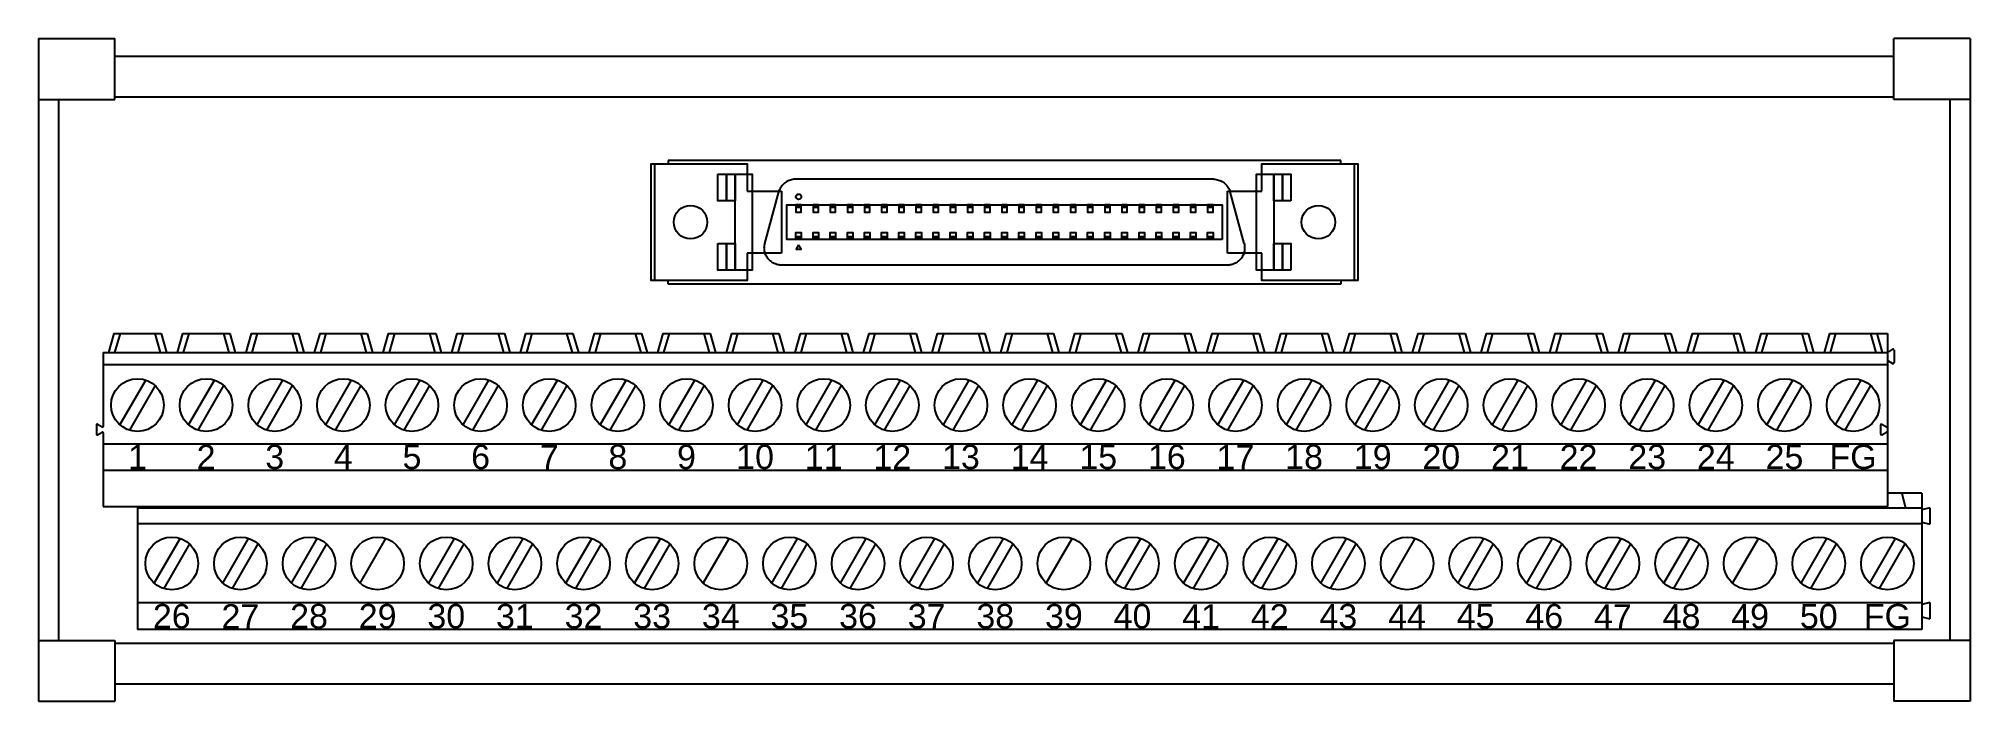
# Model space of a CAD drawing. Header units: millimetres. Extents: x 31 to 174, y 6 to 55.
import ezdxf

# ---------------------------------------------------------------- set-up
doc = ezdxf.new("R2010")
doc.units = ezdxf.units.MM
doc.styles.get("Standard").update_dxf_attribs({"font": 'ARIAL.TTF'})

msp = doc.modelspace()

# ---------------------------------------------------------------- linework, layer by layer
for p, q in [((30.59, 54.62), (33.59, 54.62)), ((30.59, 54.62), (30.59, 5.62)), ((30.59, 54.62), (36.24, 54.62)), ((36.24, 50.12), (36.24, 54.62)), ((167.94, 50.12), (167.94, 54.62)), ((173.59, 54.62), (167.94, 54.62)), ((173.59, 54.62), (173.59, 5.62)), ((36.24, 53.32), (167.94, 53.32)), ((30.59, 50.12), (36.24, 50.12)), ((32.09, 10.12), (32.09, 50.12)), ((36.24, 50.32), (167.94, 50.32)), ((173.59, 50.12), (167.94, 50.12)), ((172.09, 10.12), (172.09, 50.12)), ((76.19, 45.36), (76.19, 36.73)), ((126.99, 45.62), (77.2, 45.62)), ((77.2, 45.62), (77.2, 45.36)), ((126.99, 45.36), (126.99, 45.62)), ((128, 36.73), (128, 45.36)), ((83.04, 43.33), (85.58, 43.33)), ((84.36, 39.47), (85.38, 43.28)), ((85.4, 43.37), (85.38, 43.28)), ((85.38, 43.28), (85.38, 43.28)), ((85.38, 43.28), (85.38, 43.28)), ((85.38, 43.28), (85.38, 43.28)), ((85.38, 43.28), (85.38, 43.28)), ((85.38, 43.28), (85.38, 43.28)), ((85.38, 43.28), (85.38, 43.28)), ((85.44, 43.45), (85.4, 43.37)), ((85.48, 43.53), (85.44, 43.45)), ((85.53, 43.61), (85.48, 43.53)), ((85.58, 43.69), (85.53, 43.61)), ((85.64, 43.76), (85.58, 43.69)), ((85.58, 43.33), (85.58, 38.76)), ((85.7, 43.83), (85.64, 43.76)), ((85.77, 43.89), (85.7, 43.83)), ((85.83, 43.96), (85.77, 43.89)), ((85.91, 44), (85.83, 43.96)), ((85.99, 44.05), (85.91, 44)), ((86.07, 44.1), (85.99, 44.05)), ((86.16, 44.13), (86.07, 44.1)), ((86.24, 44.16), (86.16, 44.13)), ((86.33, 44.19), (86.24, 44.16)), ((86.42, 44.21), (86.33, 44.19)), ((86.51, 44.22), (86.42, 44.21)), ((86.6, 44.22), (86.51, 44.22)), ((117.58, 44.22), (86.6, 44.22)), ((117.58, 44.22), (117.67, 44.22)), ((117.67, 44.22), (117.77, 44.21)), ((117.77, 44.21), (117.86, 44.19)), ((117.86, 44.19), (117.94, 44.16)), ((117.94, 44.16), (118.03, 44.13)), ((118.03, 44.13), (118.11, 44.1)), ((118.11, 44.1), (118.2, 44.05)), ((118.2, 44.05), (118.27, 44)), ((118.27, 44), (118.36, 43.96)), ((118.36, 43.96), (118.42, 43.89)), ((118.42, 43.89), (118.49, 43.83)), ((118.49, 43.83), (118.55, 43.76)), ((118.55, 43.76), (118.61, 43.69)), ((118.6, 38.76), (118.6, 43.33)), ((118.6, 43.33), (121.14, 43.33)), ((118.61, 43.69), (118.66, 43.61)), ((118.66, 43.61), (118.71, 43.53)), ((118.71, 43.53), (118.75, 43.45)), ((118.75, 43.45), (118.78, 43.37)), ((118.78, 43.37), (118.81, 43.28)), ((119.83, 39.47), (118.81, 43.28)), ((118.81, 43.28), (118.81, 43.28)), ((118.81, 43.28), (118.81, 43.28)), ((118.81, 43.28), (118.81, 43.28)), ((118.81, 43.28), (118.81, 43.28)), ((118.81, 43.28), (118.81, 43.28)), ((118.81, 43.28), (118.81, 43.28)), ((86.65, 42.2), (87.05, 42.2)), ((87.05, 42.13), (86.65, 42.13)), ((87.92, 42.2), (88.32, 42.2)), ((88.32, 42.13), (87.92, 42.13)), ((89.19, 42.2), (89.59, 42.2)), ((89.59, 42.13), (89.19, 42.13)), ((90.46, 42.2), (90.86, 42.2)), ((90.86, 42.13), (90.46, 42.13)), ((91.73, 42.2), (92.13, 42.2)), ((92.13, 42.13), (91.73, 42.13)), ((93, 42.2), (93.4, 42.2)), ((93.4, 42.13), (93, 42.13)), ((94.27, 42.2), (94.67, 42.2)), ((94.67, 42.13), (94.27, 42.13)), ((95.54, 42.2), (95.94, 42.2)), ((95.94, 42.13), (95.54, 42.13)), ((96.81, 42.2), (97.21, 42.2)), ((97.21, 42.13), (96.81, 42.13)), ((98.08, 42.2), (98.48, 42.2)), ((98.48, 42.13), (98.08, 42.13)), ((99.35, 42.2), (99.75, 42.2)), ((99.75, 42.13), (99.35, 42.13)), ((100.62, 42.2), (101.02, 42.2)), ((101.02, 42.13), (100.62, 42.13)), ((101.89, 42.2), (102.29, 42.2)), ((102.29, 42.13), (101.89, 42.13)), ((103.16, 42.2), (103.56, 42.2)), ((103.56, 42.13), (103.16, 42.13)), ((104.43, 42.2), (104.83, 42.2)), ((104.83, 42.13), (104.43, 42.13)), ((105.7, 42.2), (106.1, 42.2)), ((106.1, 42.13), (105.7, 42.13)), ((106.97, 42.2), (107.37, 42.2)), ((107.37, 42.13), (106.97, 42.13)), ((108.24, 42.2), (108.64, 42.2)), ((108.64, 42.13), (108.24, 42.13)), ((109.51, 42.2), (109.91, 42.2)), ((109.91, 42.13), (109.51, 42.13)), ((110.78, 42.2), (111.18, 42.2)), ((111.18, 42.13), (110.78, 42.13)), ((112.05, 42.2), (112.45, 42.2)), ((112.45, 42.13), (112.05, 42.13)), ((113.32, 42.2), (113.72, 42.2)), ((113.72, 42.13), (113.32, 42.13)), ((114.59, 42.2), (114.99, 42.2)), ((114.99, 42.13), (114.59, 42.13)), ((115.86, 42.2), (116.26, 42.2)), ((116.26, 42.13), (115.86, 42.13)), ((117.13, 42.2), (117.53, 42.2)), ((117.53, 42.13), (117.13, 42.13)), ((85.58, 38.76), (83.04, 38.76)), ((84.31, 39.13), (84.32, 39.2)), ((84.32, 39.06), (84.31, 39.13)), ((84.32, 39.27), (84.33, 39.34)), ((84.32, 39.2), (84.32, 39.27)), ((84.32, 38.99), (84.32, 39.06)), ((84.33, 38.93), (84.32, 38.99)), ((84.33, 39.34), (84.34, 39.4)), ((84.35, 38.86), (84.33, 38.93)), ((84.34, 39.4), (84.36, 39.47)), ((84.36, 38.79), (84.35, 38.86)), ((84.38, 38.73), (84.36, 38.79)), ((84.41, 38.66), (84.38, 38.73)), ((84.43, 38.6), (84.41, 38.66)), ((87.05, 39.96), (86.65, 39.96)), ((86.65, 39.89), (87.05, 39.89)), ((88.32, 39.96), (87.92, 39.96)), ((87.92, 39.89), (88.32, 39.89)), ((89.59, 39.96), (89.19, 39.96)), ((89.19, 39.89), (89.59, 39.89)), ((90.86, 39.96), (90.46, 39.96)), ((90.46, 39.89), (90.86, 39.89)), ((92.13, 39.96), (91.73, 39.96)), ((91.73, 39.89), (92.13, 39.89)), ((93.4, 39.96), (93, 39.96)), ((93, 39.89), (93.4, 39.89)), ((94.67, 39.96), (94.27, 39.96)), ((94.27, 39.89), (94.67, 39.89)), ((95.94, 39.96), (95.54, 39.96)), ((95.54, 39.89), (95.94, 39.89)), ((97.21, 39.96), (96.81, 39.96)), ((96.81, 39.89), (97.21, 39.89)), ((98.48, 39.96), (98.08, 39.96)), ((98.08, 39.89), (98.48, 39.89)), ((99.75, 39.96), (99.35, 39.96)), ((99.35, 39.89), (99.75, 39.89)), ((101.02, 39.96), (100.62, 39.96)), ((100.62, 39.89), (101.02, 39.89)), ((102.29, 39.96), (101.89, 39.96)), ((101.89, 39.89), (102.29, 39.89)), ((103.56, 39.96), (103.16, 39.96)), ((103.16, 39.89), (103.56, 39.89)), ((104.83, 39.96), (104.43, 39.96)), ((104.43, 39.89), (104.83, 39.89)), ((106.1, 39.96), (105.7, 39.96)), ((105.7, 39.89), (106.1, 39.89)), ((107.37, 39.96), (106.97, 39.96)), ((106.97, 39.89), (107.37, 39.89)), ((108.64, 39.96), (108.24, 39.96)), ((108.24, 39.89), (108.64, 39.89)), ((109.91, 39.96), (109.51, 39.96)), ((109.51, 39.89), (109.91, 39.89)), ((111.18, 39.96), (110.78, 39.96)), ((110.78, 39.89), (111.18, 39.89)), ((112.45, 39.96), (112.05, 39.96)), ((112.05, 39.89), (112.45, 39.89)), ((113.72, 39.96), (113.32, 39.96)), ((113.32, 39.89), (113.72, 39.89)), ((114.99, 39.96), (114.59, 39.96)), ((114.59, 39.89), (114.99, 39.89)), ((116.26, 39.96), (115.86, 39.96)), ((115.86, 39.89), (116.26, 39.89)), ((117.53, 39.96), (117.13, 39.96)), ((117.13, 39.89), (117.53, 39.89)), ((121.14, 38.76), (118.6, 38.76)), ((119.78, 38.66), (119.75, 38.6)), ((119.8, 38.73), (119.78, 38.66)), ((119.82, 38.79), (119.8, 38.73)), ((119.84, 38.86), (119.82, 38.79)), ((119.83, 39.47), (119.85, 39.4)), ((119.85, 38.93), (119.84, 38.86)), ((119.85, 39.4), (119.86, 39.34)), ((119.86, 38.99), (119.85, 38.93)), ((119.86, 39.34), (119.87, 39.27)), ((119.87, 39.06), (119.86, 38.99)), ((119.87, 39.27), (119.87, 39.2)), ((119.87, 39.2), (119.87, 39.13)), ((119.87, 39.13), (119.87, 39.06)), ((84.47, 38.54), (84.43, 38.6)), ((84.5, 38.48), (84.47, 38.54)), ((84.54, 38.42), (84.5, 38.48)), ((84.58, 38.37), (84.54, 38.42)), ((84.62, 38.31), (84.58, 38.37)), ((84.66, 38.26), (84.62, 38.31)), ((84.71, 38.22), (84.66, 38.26)), ((84.77, 38.17), (84.71, 38.22)), ((84.82, 38.13), (84.77, 38.17)), ((84.87, 38.09), (84.82, 38.13)), ((84.93, 38.05), (84.87, 38.09)), ((84.99, 38.02), (84.93, 38.05)), ((85.05, 37.99), (84.99, 38.02)), ((85.12, 37.96), (85.05, 37.99)), ((85.18, 37.94), (85.12, 37.96)), ((85.25, 37.92), (85.18, 37.94)), ((85.31, 37.9), (85.25, 37.92)), ((85.38, 37.89), (85.31, 37.9)), ((85.45, 37.88), (85.38, 37.89)), ((85.51, 37.87), (85.45, 37.88)), ((85.58, 37.87), (85.51, 37.87)), ((118.6, 37.87), (85.58, 37.87)), ((118.67, 37.87), (118.6, 37.87)), ((118.6, 37.87), (118.6, 37.87)), ((118.6, 37.87), (118.6, 37.87)), ((118.6, 37.87), (118.6, 37.87)), ((118.6, 37.87), (118.6, 37.87)), ((118.6, 37.87), (118.6, 37.87)), ((118.6, 37.87), (118.6, 37.87)), ((118.74, 37.88), (118.67, 37.87)), ((118.81, 37.89), (118.74, 37.88)), ((118.87, 37.9), (118.81, 37.89)), ((118.94, 37.92), (118.87, 37.9)), ((119.01, 37.94), (118.94, 37.92)), ((119.07, 37.96), (119.01, 37.94)), ((119.13, 37.99), (119.07, 37.96)), ((119.19, 38.02), (119.13, 37.99)), ((119.25, 38.05), (119.19, 38.02)), ((119.31, 38.09), (119.25, 38.05)), ((119.37, 38.13), (119.31, 38.09)), ((119.42, 38.17), (119.37, 38.13)), ((119.47, 38.22), (119.42, 38.17)), ((119.52, 38.26), (119.47, 38.22)), ((119.57, 38.31), (119.52, 38.26)), ((119.61, 38.37), (119.57, 38.31)), ((119.65, 38.42), (119.61, 38.37)), ((119.69, 38.48), (119.65, 38.42)), ((119.72, 38.54), (119.69, 38.48)), ((119.75, 38.6), (119.72, 38.54)), ((77.2, 36.47), (77.2, 36.73)), ((126.99, 36.47), (77.2, 36.47)), ((126.99, 36.73), (126.99, 36.47)), ((36.16, 32.82), (35.76, 31.42)), ((36.16, 32.82), (39.67, 32.82)), ((36.62, 32.82), (36.22, 31.42)), ((36.62, 32.82), (36.22, 31.42)), ((36.62, 32.82), (36.22, 31.42)), ((39.2, 32.82), (39.6, 31.42)), ((39.67, 32.82), (40.07, 31.42)), ((41.24, 32.82), (40.84, 31.42)), ((41.24, 32.82), (44.75, 32.82)), ((41.7, 32.82), (41.3, 31.42)), ((44.28, 32.82), (44.68, 31.42)), ((44.75, 32.82), (45.15, 31.42)), ((46.32, 32.82), (45.92, 31.42)), ((46.32, 32.82), (49.83, 32.82)), ((46.78, 32.82), (46.38, 31.42)), ((46.78, 32.82), (46.38, 31.42)), ((49.36, 32.82), (49.76, 31.42)), ((49.83, 32.82), (50.23, 31.42)), ((51.4, 32.82), (51, 31.42)), ((51.4, 32.82), (54.91, 32.82)), ((51.86, 32.82), (51.46, 31.42)), ((54.44, 32.82), (54.84, 31.42)), ((54.91, 32.82), (55.31, 31.42)), ((56.48, 32.82), (56.08, 31.42)), ((56.48, 32.82), (59.99, 32.82)), ((56.94, 32.82), (56.54, 31.42)), ((59.52, 32.82), (59.92, 31.42)), ((59.99, 32.82), (60.39, 31.42)), ((61.56, 32.82), (61.16, 31.42)), ((61.56, 32.82), (65.07, 32.82)), ((62.02, 32.82), (61.62, 31.42)), ((62.02, 32.82), (61.62, 31.42)), ((64.6, 32.82), (65, 31.42)), ((65.07, 32.82), (65.47, 31.42)), ((66.64, 32.82), (66.24, 31.42)), ((66.64, 32.82), (70.15, 32.82)), ((67.1, 32.82), (66.7, 31.42)), ((69.68, 32.82), (70.08, 31.42)), ((70.15, 32.82), (70.55, 31.42)), ((71.72, 32.82), (71.32, 31.42)), ((71.72, 32.82), (75.23, 32.82)), ((72.18, 32.82), (71.78, 31.42)), ((72.18, 32.82), (71.78, 31.42)), ((74.76, 32.82), (75.16, 31.42)), ((75.23, 32.82), (75.63, 31.42)), ((76.8, 32.82), (76.4, 31.42)), ((76.8, 32.82), (80.31, 32.82)), ((77.26, 32.82), (76.86, 31.42)), ((79.84, 32.82), (80.24, 31.42)), ((80.31, 32.82), (80.71, 31.42)), ((81.88, 32.82), (81.48, 31.42)), ((81.88, 32.82), (85.39, 32.82)), ((82.34, 32.82), (81.94, 31.42)), ((84.92, 32.82), (85.32, 31.42)), ((85.39, 32.82), (85.79, 31.42)), ((86.96, 32.82), (86.56, 31.42)), ((86.96, 32.82), (90.47, 32.82)), ((87.42, 32.82), (87.02, 31.42)), ((87.42, 32.82), (87.02, 31.42)), ((90, 32.82), (90.4, 31.42)), ((90.47, 32.82), (90.87, 31.42)), ((92.04, 32.82), (91.64, 31.42)), ((92.04, 32.82), (95.55, 32.82)), ((92.5, 32.82), (92.1, 31.42)), ((95.08, 32.82), (95.48, 31.42)), ((95.55, 32.82), (95.95, 31.42)), ((97.12, 32.82), (96.72, 31.42)), ((97.12, 32.82), (100.63, 32.82)), ((97.58, 32.82), (97.18, 31.42)), ((97.58, 32.82), (97.18, 31.42)), ((100.16, 32.82), (100.56, 31.42)), ((100.63, 32.82), (101.03, 31.42)), ((102.2, 32.82), (101.8, 31.42)), ((102.2, 32.82), (105.71, 32.82)), ((102.66, 32.82), (102.26, 31.42)), ((105.24, 32.82), (105.64, 31.42)), ((105.71, 32.82), (106.11, 31.42)), ((107.28, 32.82), (106.88, 31.42)), ((107.28, 32.82), (110.79, 32.82)), ((107.74, 32.82), (107.34, 31.42)), ((110.32, 32.82), (110.72, 31.42)), ((110.79, 32.82), (111.19, 31.42)), ((112.36, 32.82), (111.96, 31.42)), ((112.36, 32.82), (115.87, 32.82)), ((112.82, 32.82), (112.42, 31.42)), ((112.82, 32.82), (112.42, 31.42)), ((115.4, 32.82), (115.8, 31.42)), ((115.87, 32.82), (116.27, 31.42)), ((117.44, 32.82), (117.04, 31.42)), ((117.44, 32.82), (120.95, 32.82)), ((117.9, 32.82), (117.5, 31.42)), ((120.48, 32.82), (120.88, 31.42)), ((120.95, 32.82), (121.35, 31.42)), ((122.52, 32.82), (122.12, 31.42)), ((122.52, 32.82), (126.03, 32.82)), ((122.98, 32.82), (122.58, 31.42)), ((122.98, 32.82), (122.58, 31.42)), ((125.56, 32.82), (125.96, 31.42)), ((126.03, 32.82), (126.43, 31.42)), ((127.6, 32.82), (127.2, 31.42)), ((127.6, 32.82), (131.11, 32.82)), ((128.06, 32.82), (127.66, 31.42)), ((130.64, 32.82), (131.04, 31.42)), ((131.11, 32.82), (131.51, 31.42)), ((132.68, 32.82), (132.28, 31.42)), ((132.68, 32.82), (136.19, 32.82)), ((133.14, 32.82), (132.74, 31.42)), ((135.72, 32.82), (136.12, 31.42)), ((136.19, 32.82), (136.59, 31.42)), ((137.76, 32.82), (137.36, 31.42)), ((137.76, 32.82), (141.27, 32.82)), ((138.22, 32.82), (137.82, 31.42)), ((138.22, 32.82), (137.82, 31.42)), ((140.8, 32.82), (141.2, 31.42)), ((141.27, 32.82), (141.67, 31.42)), ((142.84, 32.82), (142.44, 31.42)), ((142.84, 32.82), (146.35, 32.82)), ((143.3, 32.82), (142.9, 31.42)), ((145.88, 32.82), (146.28, 31.42)), ((146.35, 32.82), (146.75, 31.42)), ((147.92, 32.82), (147.52, 31.42)), ((147.92, 32.82), (151.43, 32.82)), ((148.38, 32.82), (147.98, 31.42)), ((148.38, 32.82), (147.98, 31.42)), ((150.96, 32.82), (151.36, 31.42)), ((151.43, 32.82), (151.83, 31.42)), ((153, 32.82), (152.6, 31.42)), ((153, 32.82), (156.51, 32.82)), ((153.46, 32.82), (153.06, 31.42)), ((156.04, 32.82), (156.44, 31.42)), ((156.51, 32.82), (156.91, 31.42)), ((158.08, 32.82), (157.68, 31.42)), ((158.08, 32.82), (161.59, 32.82)), ((158.54, 32.82), (158.14, 31.42)), ((161.12, 32.82), (161.52, 31.42)), ((161.59, 32.82), (161.99, 31.42)), ((163.16, 32.82), (162.76, 31.42)), ((163.16, 32.82), (166.67, 32.82)), ((163.16, 32.82), (167.45, 32.82)), ((163.62, 32.82), (163.22, 31.42)), ((163.62, 32.82), (163.22, 31.42)), ((166.2, 32.82), (166.6, 31.42)), ((166.67, 32.82), (167.07, 31.42)), ((167.45, 32.82), (167.45, 20.02)), ((167.83, 31.65), (167.53, 31.47)), ((167.95, 31.58), (167.95, 30.66)), ((35.37, 31.42), (167.45, 31.42)), ((35.37, 31.42), (35.37, 25.95)), ((35.37, 30.52), (167.45, 30.52)), ((167.83, 30.59), (167.53, 30.76)), ((36.61, 26.06), (38.52, 29.37)), ((39.21, 28.97), (37.31, 25.66)), ((41.69, 26.06), (43.6, 29.37)), ((44.29, 28.97), (42.39, 25.66)), ((46.77, 26.06), (48.68, 29.37)), ((49.37, 28.97), (47.47, 25.66)), ((51.85, 26.06), (53.76, 29.37)), ((54.45, 28.97), (52.55, 25.66)), ((56.93, 26.06), (58.84, 29.37)), ((59.53, 28.97), (57.63, 25.66)), ((62.01, 26.06), (63.92, 29.37)), ((64.61, 28.97), (62.71, 25.66)), ((67.09, 26.06), (69, 29.37)), ((69.69, 28.97), (67.79, 25.66)), ((72.17, 26.06), (74.08, 29.37)), ((74.77, 28.97), (72.87, 25.66)), ((77.25, 26.06), (79.16, 29.37)), ((79.85, 28.97), (77.95, 25.66)), ((82.33, 26.06), (84.24, 29.37)), ((84.93, 28.97), (83.03, 25.66)), ((87.41, 26.06), (89.32, 29.37)), ((90.01, 28.97), (88.11, 25.66)), ((92.49, 26.06), (94.4, 29.37)), ((95.09, 28.97), (93.19, 25.66)), ((97.57, 26.06), (99.48, 29.37)), ((100.17, 28.97), (98.27, 25.66)), ((102.65, 26.06), (104.56, 29.37)), ((105.25, 28.97), (103.35, 25.66)), ((107.73, 26.06), (109.64, 29.37)), ((110.33, 28.97), (108.43, 25.66)), ((112.81, 26.06), (114.72, 29.37)), ((115.41, 28.97), (113.51, 25.66)), ((117.89, 26.06), (119.8, 29.37)), ((120.49, 28.97), (118.59, 25.66)), ((122.97, 26.06), (124.88, 29.37)), ((125.57, 28.97), (123.67, 25.66)), ((128.05, 26.06), (129.96, 29.37)), ((130.65, 28.97), (128.75, 25.66)), ((133.13, 26.06), (135.04, 29.37)), ((135.73, 28.97), (133.83, 25.66)), ((138.21, 26.06), (140.12, 29.37)), ((140.81, 28.97), (138.91, 25.66)), ((143.29, 26.06), (145.2, 29.37)), ((145.89, 28.97), (143.99, 25.66)), ((148.37, 26.06), (150.28, 29.37)), ((150.97, 28.97), (149.07, 25.66)), ((153.45, 26.06), (155.36, 29.37)), ((156.05, 28.97), (154.15, 25.66)), ((158.53, 26.06), (160.44, 29.37)), ((161.13, 28.97), (159.23, 25.66)), ((163.61, 26.06), (165.52, 29.37)), ((166.21, 28.97), (164.31, 25.66)), ((34.87, 26.07), (34.87, 25.37)), ((34.95, 26.11), (35.3, 25.91)), ((166.95, 26.07), (166.95, 25.37)), ((167.03, 26.11), (167.38, 25.91)), ((34.95, 25.32), (35.3, 25.53)), ((35.37, 25.48), (35.37, 20.02)), ((35.37, 24.67), (167.45, 24.67)), ((167.03, 25.32), (167.38, 25.53)), ((35.37, 22.7), (167.45, 22.7)), ((169.99, 21.02), (167.45, 21.02)), ((168.52, 21.02), (168.79, 19.89)), ((169.99, 21.02), (169.99, 10.92)), ((35.37, 20.02), (167.45, 20.02)), ((37.91, 20.02), (37.91, 10.92)), ((169.99, 19.89), (37.91, 19.89)), ((169.99, 18.74), (37.91, 18.74)), ((39.14, 20.02), (39.11, 19.89)), ((41.76, 20.02), (41.79, 19.89)), ((44.22, 20.02), (44.19, 19.89)), ((46.84, 20.02), (46.87, 19.89)), ((49.3, 20.02), (49.27, 19.89)), ((51.92, 20.02), (51.95, 19.89)), ((54.38, 20.02), (54.35, 19.89)), ((57, 20.02), (57.03, 19.89)), ((59.46, 20.02), (59.43, 19.89)), ((62.08, 20.02), (62.11, 19.89)), ((64.54, 20.02), (64.51, 19.89)), ((67.16, 20.02), (67.19, 19.89)), ((69.62, 20.02), (69.59, 19.89)), ((72.24, 20.02), (72.27, 19.89)), ((74.7, 20.02), (74.67, 19.89)), ((77.32, 20.02), (77.35, 19.89)), ((79.78, 20.02), (79.75, 19.89)), ((82.4, 20.02), (82.43, 19.89)), ((84.86, 20.02), (84.83, 19.89)), ((87.48, 20.02), (87.51, 19.89)), ((89.94, 20.02), (89.91, 19.89)), ((92.56, 20.02), (92.59, 19.89)), ((95.02, 20.02), (94.99, 19.89)), ((97.64, 20.02), (97.67, 19.89)), ((100.1, 20.02), (100.07, 19.89)), ((102.72, 20.02), (102.75, 19.89)), ((105.18, 20.02), (105.15, 19.89)), ((107.8, 20.02), (107.83, 19.89)), ((110.26, 20.02), (110.23, 19.89)), ((112.88, 20.02), (112.91, 19.89)), ((115.34, 20.02), (115.31, 19.89)), ((117.96, 20.02), (117.99, 19.89)), ((120.42, 20.02), (120.39, 19.89)), ((123.04, 20.02), (123.07, 19.89)), ((125.5, 20.02), (125.47, 19.89)), ((128.12, 20.02), (128.15, 19.89)), ((130.58, 20.02), (130.55, 19.89)), ((133.2, 20.02), (133.23, 19.89)), ((135.66, 20.02), (135.63, 19.89)), ((138.28, 20.02), (138.31, 19.89)), ((140.74, 20.02), (140.71, 19.89)), ((143.36, 20.02), (143.39, 19.89)), ((145.82, 20.02), (145.79, 19.89)), ((148.44, 20.02), (148.47, 19.89)), ((150.9, 20.02), (150.87, 19.89)), ((153.52, 20.02), (153.55, 19.89)), ((155.98, 20.02), (155.95, 19.89)), ((158.6, 20.02), (158.63, 19.89)), ((161.06, 20.02), (161.03, 19.89)), ((163.68, 20.02), (163.71, 19.89)), ((166.14, 20.02), (166.11, 19.89)), ((170.59, 19.92), (169.99, 19.77)), ((169.99, 18.87), (170.59, 18.72)), ((170.59, 19.92), (170.59, 18.72)), ((39.15, 14.36), (41.06, 17.67)), ((41.75, 17.27), (39.85, 13.96)), ((44.23, 14.36), (46.14, 17.67)), ((46.83, 17.27), (44.93, 13.96)), ((49.31, 14.36), (51.22, 17.67)), ((51.91, 17.27), (50.01, 13.96)), ((54.39, 14.36), (56.3, 17.67)), ((59.47, 14.36), (61.38, 17.67)), ((62.07, 17.27), (60.17, 13.96)), ((64.55, 14.36), (66.46, 17.67)), ((67.15, 17.27), (65.25, 13.96)), ((69.63, 14.36), (71.54, 17.67)), ((72.23, 17.27), (70.33, 13.96)), ((74.71, 14.36), (76.62, 17.67)), ((77.31, 17.27), (75.41, 13.96)), ((79.79, 14.36), (81.7, 17.67)), ((84.87, 14.36), (86.78, 17.67)), ((87.47, 17.27), (85.57, 13.96)), ((89.95, 14.36), (91.86, 17.67)), ((92.55, 17.27), (90.65, 13.96)), ((95.03, 14.36), (96.94, 17.67)), ((97.63, 17.27), (95.73, 13.96)), ((100.11, 14.36), (102.02, 17.67)), ((102.71, 17.27), (100.81, 13.96)), ((105.19, 14.36), (107.1, 17.67)), ((110.27, 14.36), (112.18, 17.67)), ((112.87, 17.27), (110.97, 13.96)), ((115.35, 14.36), (117.26, 17.67)), ((117.95, 17.27), (116.05, 13.96)), ((120.43, 14.36), (122.34, 17.67)), ((123.03, 17.27), (121.13, 13.96)), ((125.51, 14.36), (127.42, 17.67)), ((128.11, 17.27), (126.21, 13.96)), ((130.59, 14.36), (132.5, 17.67)), ((135.67, 14.36), (137.58, 17.67)), ((138.27, 17.27), (136.37, 13.96)), ((140.75, 14.36), (142.66, 17.67)), ((143.35, 17.27), (141.45, 13.96)), ((145.83, 14.36), (147.74, 17.67)), ((148.43, 17.27), (146.53, 13.96)), ((150.91, 14.36), (152.82, 17.67)), ((153.51, 17.27), (151.61, 13.96)), ((155.99, 14.36), (157.9, 17.67)), ((161.07, 14.36), (162.98, 17.67)), ((163.67, 17.27), (161.77, 13.96)), ((166.15, 14.36), (168.06, 17.67)), ((168.75, 17.27), (166.85, 13.96)), ((169.99, 12.89), (37.91, 12.89)), ((170.59, 12.92), (169.99, 12.77)), ((170.59, 12.92), (170.59, 11.72)), ((169.99, 11.87), (170.59, 11.72)), ((30.59, 10.12), (36.24, 10.12)), ((36.24, 10.12), (36.24, 5.62)), ((169.99, 10.92), (37.91, 10.92)), ((173.59, 10.12), (167.94, 10.12)), ((167.94, 10.12), (167.94, 5.62)), ((36.24, 9.92), (167.94, 9.92)), ((36.24, 6.92), (167.94, 6.92)), ((30.59, 5.62), (36.24, 5.62)), ((173.59, 5.62), (167.94, 5.62))]:
    msp.add_line(p, q)
for points in [[(83.04, 38.76), (83.04, 36.73), (75.93, 36.73), (75.93, 45.36), (83.04, 45.36), (83.04, 43.33)], [(121.14, 43.33), (121.14, 45.36), (128.26, 45.36), (128.26, 36.73), (121.14, 36.73), (121.14, 38.76)]]:
    msp.add_lwpolyline(points)
for points in [[(80.88, 44.6), (81.52, 44.6), (81.52, 42.63), (80.88, 42.63)], [(81.52, 44.6), (82.15, 44.6), (82.15, 42.63), (81.52, 42.63)], [(82.15, 44.6), (83.42, 44.6), (83.42, 37.49), (82.15, 37.49)], [(122.03, 37.49), (120.76, 37.49), (120.76, 44.6), (122.03, 44.6)], [(122.67, 42.63), (122.03, 42.63), (122.03, 44.6), (122.67, 44.6)], [(123.3, 42.63), (122.67, 42.63), (122.67, 44.6), (123.3, 44.6)], [(118.2, 39.76), (85.98, 39.76), (85.98, 42.33), (118.2, 42.33)], [(87.05, 42.33), (86.65, 42.33), (86.65, 41.8), (87.05, 41.8)], [(88.32, 42.33), (87.92, 42.33), (87.92, 41.8), (88.32, 41.8)], [(89.59, 42.33), (89.19, 42.33), (89.19, 41.8), (89.59, 41.8)], [(90.86, 42.33), (90.46, 42.33), (90.46, 41.8), (90.86, 41.8)], [(92.13, 42.33), (91.73, 42.33), (91.73, 41.8), (92.13, 41.8)], [(93.4, 42.33), (93, 42.33), (93, 41.8), (93.4, 41.8)], [(94.67, 42.33), (94.27, 42.33), (94.27, 41.8), (94.67, 41.8)], [(95.94, 42.33), (95.54, 42.33), (95.54, 41.8), (95.94, 41.8)], [(97.21, 42.33), (96.81, 42.33), (96.81, 41.8), (97.21, 41.8)], [(98.48, 42.33), (98.08, 42.33), (98.08, 41.8), (98.48, 41.8)], [(99.75, 42.33), (99.35, 42.33), (99.35, 41.8), (99.75, 41.8)], [(101.02, 42.33), (100.62, 42.33), (100.62, 41.8), (101.02, 41.8)], [(102.29, 42.33), (101.89, 42.33), (101.89, 41.8), (102.29, 41.8)], [(103.56, 42.33), (103.16, 42.33), (103.16, 41.8), (103.56, 41.8)], [(104.83, 42.33), (104.43, 42.33), (104.43, 41.8), (104.83, 41.8)], [(106.1, 42.33), (105.7, 42.33), (105.7, 41.8), (106.1, 41.8)], [(107.37, 42.33), (106.97, 42.33), (106.97, 41.8), (107.37, 41.8)], [(108.64, 42.33), (108.24, 42.33), (108.24, 41.8), (108.64, 41.8)], [(109.91, 42.33), (109.51, 42.33), (109.51, 41.8), (109.91, 41.8)], [(111.18, 42.33), (110.78, 42.33), (110.78, 41.8), (111.18, 41.8)], [(112.45, 42.33), (112.05, 42.33), (112.05, 41.8), (112.45, 41.8)], [(113.72, 42.33), (113.32, 42.33), (113.32, 41.8), (113.72, 41.8)], [(114.99, 42.33), (114.59, 42.33), (114.59, 41.8), (114.99, 41.8)], [(116.26, 42.33), (115.86, 42.33), (115.86, 41.8), (116.26, 41.8)], [(117.53, 42.33), (117.13, 42.33), (117.13, 41.8), (117.53, 41.8)], [(87.05, 39.76), (86.65, 39.76), (86.65, 40.29), (87.05, 40.29)], [(88.32, 39.76), (87.92, 39.76), (87.92, 40.29), (88.32, 40.29)], [(89.59, 39.76), (89.19, 39.76), (89.19, 40.29), (89.59, 40.29)], [(90.86, 39.76), (90.46, 39.76), (90.46, 40.29), (90.86, 40.29)], [(92.13, 39.76), (91.73, 39.76), (91.73, 40.29), (92.13, 40.29)], [(93.4, 39.76), (93, 39.76), (93, 40.29), (93.4, 40.29)], [(94.67, 39.76), (94.27, 39.76), (94.27, 40.29), (94.67, 40.29)], [(95.94, 39.76), (95.54, 39.76), (95.54, 40.29), (95.94, 40.29)], [(97.21, 39.76), (96.81, 39.76), (96.81, 40.29), (97.21, 40.29)], [(98.48, 39.76), (98.08, 39.76), (98.08, 40.29), (98.48, 40.29)], [(99.75, 39.76), (99.35, 39.76), (99.35, 40.29), (99.75, 40.29)], [(101.02, 39.76), (100.62, 39.76), (100.62, 40.29), (101.02, 40.29)], [(102.29, 39.76), (101.89, 39.76), (101.89, 40.29), (102.29, 40.29)], [(103.56, 39.76), (103.16, 39.76), (103.16, 40.29), (103.56, 40.29)], [(104.83, 39.76), (104.43, 39.76), (104.43, 40.29), (104.83, 40.29)], [(106.1, 39.76), (105.7, 39.76), (105.7, 40.29), (106.1, 40.29)], [(107.37, 39.76), (106.97, 39.76), (106.97, 40.29), (107.37, 40.29)], [(108.64, 39.76), (108.24, 39.76), (108.24, 40.29), (108.64, 40.29)], [(109.91, 39.76), (109.51, 39.76), (109.51, 40.29), (109.91, 40.29)], [(111.18, 39.76), (110.78, 39.76), (110.78, 40.29), (111.18, 40.29)], [(112.45, 39.76), (112.05, 39.76), (112.05, 40.29), (112.45, 40.29)], [(113.72, 39.76), (113.32, 39.76), (113.32, 40.29), (113.72, 40.29)], [(114.99, 39.76), (114.59, 39.76), (114.59, 40.29), (114.99, 40.29)], [(116.26, 39.76), (115.86, 39.76), (115.86, 40.29), (116.26, 40.29)], [(117.53, 39.76), (117.13, 39.76), (117.13, 40.29), (117.53, 40.29)], [(80.88, 39.46), (81.52, 39.46), (81.52, 37.49), (80.88, 37.49)], [(81.52, 39.46), (82.15, 39.46), (82.15, 37.49), (81.52, 37.49)], [(86.85, 39.36), (86.68, 39.06), (87.03, 39.06)], [(122.67, 37.49), (122.03, 37.49), (122.03, 39.46), (122.67, 39.46)], [(123.3, 37.49), (122.67, 37.49), (122.67, 39.46), (123.3, 39.46)]]:
    msp.add_lwpolyline(points, close=True)
for centre, radius in [((86.85, 42.93), 0.2), ((78.85, 41.05), 1.24), ((125.33, 41.05), 1.24), ((37.91, 27.52), 1.95), ((42.99, 27.52), 1.95), ((48.07, 27.52), 1.95), ((53.15, 27.52), 1.95), ((58.23, 27.52), 1.95), ((63.31, 27.52), 1.95), ((68.39, 27.52), 1.95), ((73.47, 27.52), 1.95), ((78.55, 27.52), 1.95), ((83.63, 27.52), 1.95), ((88.71, 27.52), 1.95), ((93.79, 27.52), 1.95), ((98.87, 27.52), 1.95), ((103.95, 27.52), 1.95), ((109.03, 27.52), 1.95), ((114.11, 27.52), 1.95), ((119.19, 27.52), 1.95), ((124.27, 27.52), 1.95), ((129.35, 27.52), 1.95), ((134.43, 27.52), 1.95), ((139.51, 27.52), 1.95), ((144.59, 27.52), 1.95), ((149.67, 27.52), 1.95), ((154.75, 27.52), 1.95), ((159.83, 27.52), 1.95), ((164.91, 27.52), 1.95), ((40.45, 15.81), 1.95), ((45.53, 15.81), 1.95), ((50.61, 15.81), 1.95), ((55.69, 15.81), 1.95), ((60.77, 15.81), 1.95), ((65.85, 15.81), 1.95), ((70.93, 15.81), 1.95), ((76.01, 15.81), 1.95), ((81.09, 15.81), 1.95), ((86.17, 15.81), 1.95), ((91.25, 15.81), 1.95), ((96.33, 15.81), 1.95), ((101.41, 15.81), 1.95), ((106.49, 15.81), 1.95), ((111.57, 15.81), 1.95), ((116.65, 15.81), 1.95), ((121.73, 15.81), 1.95), ((126.81, 15.81), 1.95), ((131.89, 15.81), 1.95), ((136.97, 15.81), 1.95), ((142.05, 15.81), 1.95), ((147.13, 15.81), 1.95), ((152.21, 15.81), 1.95), ((157.29, 15.81), 1.95), ((162.37, 15.81), 1.95), ((167.45, 15.81), 1.95)]:
    msp.add_circle(centre, radius)
for centre, radius, start, end in [((167.5, 31.52), 0.05, 180, 300), ((167.87, 31.58), 0.08, 0, 120), ((167.5, 30.72), 0.05, 60, 180), ((167.87, 30.66), 0.08, 240, 0), ((34.92, 26.07), 0.05, 60, 180), ((35.32, 25.95), 0.05, 240, 0), ((167, 26.07), 0.05, 60, 180), ((167.4, 25.95), 0.05, 240, 0), ((34.92, 25.37), 0.05, 180, 300), ((35.32, 25.48), 0.05, 0, 120), ((167, 25.37), 0.05, 180, 300), ((167.4, 25.48), 0.05, 0, 120)]:
    msp.add_arc(centre, radius, start, end)

# ---------------------------------------------------------------- texts
at = {"char_height": 1.8, "width": 5, "attachment_point": 5}
for s, insert in [('1', (37.91, 23.68)), ('2', (42.99, 23.68)), ('3', (48.07, 23.68)), ('4', (53.15, 23.68)), ('5', (58.23, 23.68)), ('6', (63.31, 23.68)), ('7', (68.39, 23.68)), ('8', (73.47, 23.68)), ('9', (78.55, 23.68)), ('10', (83.63, 23.68)), ('11', (88.71, 23.68)), ('12', (93.79, 23.68)), ('13', (98.87, 23.68)), ('14', (103.95, 23.68)), ('15', (109.03, 23.68)), ('16', (114.11, 23.68)), ('17', (119.19, 23.68)), ('18', (124.27, 23.68)), ('19', (129.35, 23.68)), ('20', (134.43, 23.68)), ('21', (139.51, 23.68)), ('22', (144.59, 23.68)), ('23', (149.67, 23.68)), ('24', (154.75, 23.68)), ('25', (159.83, 23.68)), ('FG', (164.91, 23.68)), ('26', (40.45, 11.9)), ('27', (45.53, 11.9)), ('28', (50.61, 11.9)), ('29', (55.69, 11.9)), ('30', (60.77, 11.9)), ('31', (65.85, 11.9)), ('32', (70.93, 11.9)), ('33', (76.01, 11.9)), ('34', (81.09, 11.9)), ('35', (86.17, 11.9)), ('36', (91.25, 11.9)), ('37', (96.33, 11.9)), ('38', (101.41, 11.9)), ('39', (106.49, 11.9)), ('40', (111.57, 11.9)), ('41', (116.65, 11.9)), ('42', (121.73, 11.9)), ('43', (126.81, 11.9)), ('44', (131.89, 11.9)), ('45', (136.97, 11.9)), ('46', (142.05, 11.9)), ('47', (147.13, 11.9)), ('48', (152.21, 11.9)), ('49', (157.29, 11.9)), ('50', (162.37, 11.9)), ('FG', (167.45, 11.9))]:
    msp.add_mtext(s, dxfattribs=dict(at, insert=insert))

doc.saveas('drawing.dxf')
